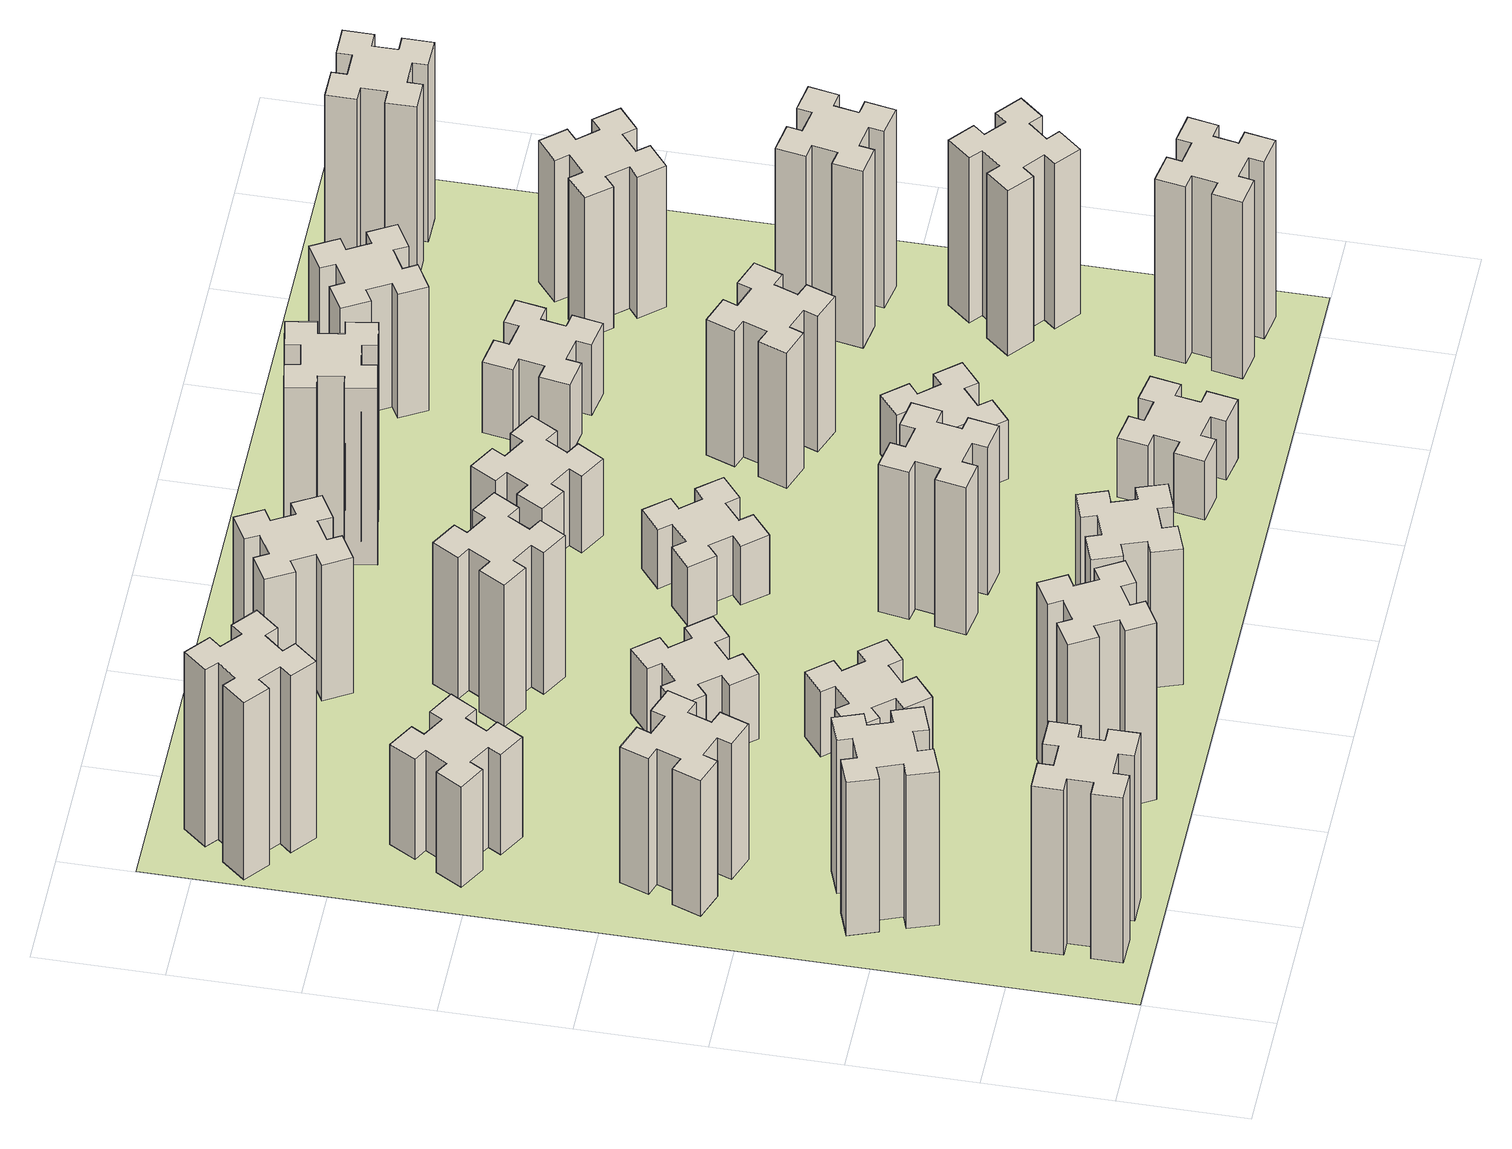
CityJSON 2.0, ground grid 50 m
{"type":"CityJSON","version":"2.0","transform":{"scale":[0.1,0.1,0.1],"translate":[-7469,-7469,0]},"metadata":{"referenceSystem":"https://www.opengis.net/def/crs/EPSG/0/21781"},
"CityObjects":{
"building1":{"type":"Building","attributes":{"class":"1000","function":"1000","usage":"1000","yearOfConstruction":2016,"roofType":"1000","measuredHeight":84,"storeysAboveGround":30,"storeysBelowGround":0},"geometry":[{"type":"Solid","lod":"1","boundaries":[[[[0,1,2,3,4,5,6,7,8,9,10,11,12,13,14,15,16,17,18,19]],[[17,16,20,21]],[[16,15,22,20]],[[15,14,23,22]],[[14,13,24,23]],[[13,12,25,24]],[[12,11,26,25]],[[11,10,27,26]],[[10,9,28,27]],[[9,8,29,28]],[[8,7,30,29]],[[7,6,31,30]],[[6,5,32,31]],[[5,4,33,32]],[[4,3,34,33]],[[3,2,35,34]],[[2,1,36,35]],[[1,0,37,36]],[[0,19,38,37]],[[19,18,39,38]],[[18,17,21,39]],[[24,25,26,27,28,29,30,31,32,33,34,35,36,37,38,39,21,20,22,23]]]]}]},
"building2":{"type":"Building","attributes":{"class":"1000","function":"1000","usage":"1000","yearOfConstruction":2016,"roofType":"1000","measuredHeight":78,"storeysAboveGround":30,"storeysBelowGround":0},"geometry":[{"type":"Solid","lod":"1","boundaries":[[[[40,41,42,43,44,45,46,47,48,49,50,51,52,53,54,55,56,57,58,59]],[[57,56,60,61]],[[56,55,62,60]],[[55,54,63,62]],[[54,53,64,63]],[[53,52,65,64]],[[52,51,66,65]],[[51,50,67,66]],[[50,49,68,67]],[[49,48,69,68]],[[48,47,70,69]],[[47,46,71,70]],[[46,45,72,71]],[[45,44,73,72]],[[44,43,74,73]],[[43,42,75,74]],[[42,41,76,75]],[[41,40,77,76]],[[40,59,78,77]],[[59,58,79,78]],[[58,57,61,79]],[[64,65,66,67,68,69,70,71,72,73,74,75,76,77,78,79,61,60,62,63]]]]}]},
"building3":{"type":"Building","attributes":{"class":"1000","function":"1000","usage":"1000","yearOfConstruction":2016,"roofType":"1000","measuredHeight":69,"storeysAboveGround":30,"storeysBelowGround":0},"geometry":[{"type":"Solid","lod":"1","boundaries":[[[[80,81,82,83,84,85,86,87,88,89,90,91,92,93,94,95,96,97,98,99]],[[97,96,100,101]],[[96,95,102,100]],[[95,94,103,102]],[[94,93,104,103]],[[93,92,105,104]],[[92,91,106,105]],[[91,90,107,106]],[[90,89,108,107]],[[89,88,109,108]],[[88,87,110,109]],[[87,86,111,110]],[[86,85,112,111]],[[85,84,113,112]],[[84,83,114,113]],[[83,82,115,114]],[[82,81,116,115]],[[81,80,117,116]],[[80,99,118,117]],[[99,98,119,118]],[[98,97,101,119]],[[104,105,106,107,108,109,110,111,112,113,114,115,116,117,118,119,101,100,102,103]]]]}]},
"building4":{"type":"Building","attributes":{"class":"1000","function":"1000","usage":"1000","yearOfConstruction":2016,"roofType":"1000","measuredHeight":51,"storeysAboveGround":30,"storeysBelowGround":0},"geometry":[{"type":"Solid","lod":"1","boundaries":[[[[120,121,122,123,124,125,126,127,128,129,130,131,132,133,134,135,136,137,138,139]],[[137,136,140,141]],[[136,135,142,140]],[[135,134,143,142]],[[134,133,144,143]],[[133,132,145,144]],[[132,131,146,145]],[[131,130,147,146]],[[130,129,148,147]],[[129,128,149,148]],[[128,127,150,149]],[[127,126,151,150]],[[126,125,152,151]],[[125,124,153,152]],[[124,123,154,153]],[[123,122,155,154]],[[122,121,156,155]],[[121,120,157,156]],[[120,139,158,157]],[[139,138,159,158]],[[138,137,141,159]],[[144,145,146,147,148,149,150,151,152,153,154,155,156,157,158,159,141,140,142,143]]]]}]},
"building5":{"type":"Building","attributes":{"class":"1000","function":"1000","usage":"1000","yearOfConstruction":2016,"roofType":"1000","measuredHeight":90,"storeysAboveGround":30,"storeysBelowGround":0},"geometry":[{"type":"Solid","lod":"1","boundaries":[[[[160,161,162,163,164,165,166,167,168,169,170,171,172,173,174,175,176,177,178,179]],[[177,176,180,181]],[[176,175,182,180]],[[175,174,183,182]],[[174,173,184,183]],[[173,172,185,184]],[[172,171,186,185]],[[171,170,187,186]],[[170,169,188,187]],[[169,168,189,188]],[[168,167,190,189]],[[167,166,191,190]],[[166,165,192,191]],[[165,164,193,192]],[[164,163,194,193]],[[163,162,195,194]],[[162,161,196,195]],[[161,160,197,196]],[[160,179,198,197]],[[179,178,199,198]],[[178,177,181,199]],[[184,185,186,187,188,189,190,191,192,193,194,195,196,197,198,199,181,180,182,183]]]]}]},
"building6":{"type":"Building","attributes":{"class":"1000","function":"1000","usage":"1000","yearOfConstruction":2016,"roofType":"1000","measuredHeight":90,"storeysAboveGround":30,"storeysBelowGround":0},"geometry":[{"type":"Solid","lod":"1","boundaries":[[[[200,201,202,203,204,205,206,207,208,209,210,211,212,213,214,215,216,217,218,219]],[[217,216,220,221]],[[216,215,222,220]],[[215,214,223,222]],[[214,213,224,223]],[[213,212,225,224]],[[212,211,226,225]],[[211,210,227,226]],[[210,209,228,227]],[[209,208,229,228]],[[208,207,230,229]],[[207,206,231,230]],[[206,205,232,231]],[[205,204,233,232]],[[204,203,234,233]],[[203,202,235,234]],[[202,201,236,235]],[[201,200,237,236]],[[200,219,238,237]],[[219,218,239,238]],[[218,217,221,239]],[[224,225,226,227,228,229,230,231,232,233,234,235,236,237,238,239,221,220,222,223]]]]}]},
"building7":{"type":"Building","attributes":{"class":"1000","function":"1000","usage":"1000","yearOfConstruction":2016,"roofType":"1000","measuredHeight":33,"storeysAboveGround":30,"storeysBelowGround":0},"geometry":[{"type":"Solid","lod":"1","boundaries":[[[[240,241,242,243,244,245,246,247,248,249,250,251,252,253,254,255,256,257,258,259]],[[257,256,260,261]],[[256,255,262,260]],[[255,254,263,262]],[[254,253,264,263]],[[253,252,265,264]],[[252,251,266,265]],[[251,250,267,266]],[[250,249,268,267]],[[249,248,269,268]],[[248,247,270,269]],[[247,246,271,270]],[[246,245,272,271]],[[245,244,273,272]],[[244,243,274,273]],[[243,242,275,274]],[[242,241,276,275]],[[241,240,277,276]],[[240,259,278,277]],[[259,258,279,278]],[[258,257,261,279]],[[264,265,266,267,268,269,270,271,272,273,274,275,276,277,278,279,261,260,262,263]]]]}]},
"building8":{"type":"Building","attributes":{"class":"1000","function":"1000","usage":"1000","yearOfConstruction":2016,"roofType":"1000","measuredHeight":33,"storeysAboveGround":30,"storeysBelowGround":0},"geometry":[{"type":"Solid","lod":"1","boundaries":[[[[280,281,282,283,284,285,286,287,288,289,290,291,292,293,294,295,296,297,298,299]],[[297,296,300,301]],[[296,295,302,300]],[[295,294,303,302]],[[294,293,304,303]],[[293,292,305,304]],[[292,291,306,305]],[[291,290,307,306]],[[290,289,308,307]],[[289,288,309,308]],[[288,287,310,309]],[[287,286,311,310]],[[286,285,312,311]],[[285,284,313,312]],[[284,283,314,313]],[[283,282,315,314]],[[282,281,316,315]],[[281,280,317,316]],[[280,299,318,317]],[[299,298,319,318]],[[298,297,301,319]],[[304,305,306,307,308,309,310,311,312,313,314,315,316,317,318,319,301,300,302,303]]]]}]},
"building9":{"type":"Building","attributes":{"class":"1000","function":"1000","usage":"1000","yearOfConstruction":2016,"roofType":"1000","measuredHeight":69,"storeysAboveGround":30,"storeysBelowGround":0},"geometry":[{"type":"Solid","lod":"1","boundaries":[[[[320,321,322,323,324,325,326,327,328,329,330,331,332,333,334,335,336,337,338,339]],[[337,336,340,341]],[[336,335,342,340]],[[335,334,343,342]],[[334,333,344,343]],[[333,332,345,344]],[[332,331,346,345]],[[331,330,347,346]],[[330,329,348,347]],[[329,328,349,348]],[[328,327,350,349]],[[327,326,351,350]],[[326,325,352,351]],[[325,324,353,352]],[[324,323,354,353]],[[323,322,355,354]],[[322,321,356,355]],[[321,320,357,356]],[[320,339,358,357]],[[339,338,359,358]],[[338,337,341,359]],[[344,345,346,347,348,349,350,351,352,353,354,355,356,357,358,359,341,340,342,343]]]]}]},
"building10":{"type":"Building","attributes":{"class":"1000","function":"1000","usage":"1000","yearOfConstruction":2016,"roofType":"1000","measuredHeight":72,"storeysAboveGround":30,"storeysBelowGround":0},"geometry":[{"type":"Solid","lod":"1","boundaries":[[[[360,361,362,363,364,365,366,367,368,369,370,371,372,373,374,375,376,377,378,379]],[[377,376,380,381]],[[376,375,382,380]],[[375,374,383,382]],[[374,373,384,383]],[[373,372,385,384]],[[372,371,386,385]],[[371,370,387,386]],[[370,369,388,387]],[[369,368,389,388]],[[368,367,390,389]],[[367,366,391,390]],[[366,365,392,391]],[[365,364,393,392]],[[364,363,394,393]],[[363,362,395,394]],[[362,361,396,395]],[[361,360,397,396]],[[360,379,398,397]],[[379,378,399,398]],[[378,377,381,399]],[[384,385,386,387,388,389,390,391,392,393,394,395,396,397,398,399,381,380,382,383]]]]}]},
"building11":{"type":"Building","attributes":{"class":"1000","function":"1000","usage":"1000","yearOfConstruction":2016,"roofType":"1000","measuredHeight":69,"storeysAboveGround":30,"storeysBelowGround":0},"geometry":[{"type":"Solid","lod":"1","boundaries":[[[[400,401,402,403,404,405,406,407,408,409,410,411,412,413,414,415,416,417,418,419]],[[417,416,420,421]],[[416,415,422,420]],[[415,414,423,422]],[[414,413,424,423]],[[413,412,425,424]],[[412,411,426,425]],[[411,410,427,426]],[[410,409,428,427]],[[409,408,429,428]],[[408,407,430,429]],[[407,406,431,430]],[[406,405,432,431]],[[405,404,433,432]],[[404,403,434,433]],[[403,402,435,434]],[[402,401,436,435]],[[401,400,437,436]],[[400,419,438,437]],[[419,418,439,438]],[[418,417,421,439]],[[424,425,426,427,428,429,430,431,432,433,434,435,436,437,438,439,421,420,422,423]]]]}]},
"building12":{"type":"Building","attributes":{"class":"1000","function":"1000","usage":"1000","yearOfConstruction":2016,"roofType":"1000","measuredHeight":75,"storeysAboveGround":30,"storeysBelowGround":0},"geometry":[{"type":"Solid","lod":"1","boundaries":[[[[440,441,442,443,444,445,446,447,448,449,450,451,452,453,454,455,456,457,458,459]],[[457,456,460,461]],[[456,455,462,460]],[[455,454,463,462]],[[454,453,464,463]],[[453,452,465,464]],[[452,451,466,465]],[[451,450,467,466]],[[450,449,468,467]],[[449,448,469,468]],[[448,447,470,469]],[[447,446,471,470]],[[446,445,472,471]],[[445,444,473,472]],[[444,443,474,473]],[[443,442,475,474]],[[442,441,476,475]],[[441,440,477,476]],[[440,459,478,477]],[[459,458,479,478]],[[458,457,461,479]],[[464,465,466,467,468,469,470,471,472,473,474,475,476,477,478,479,461,460,462,463]]]]}]},
"building13":{"type":"Building","attributes":{"class":"1000","function":"1000","usage":"1000","yearOfConstruction":2016,"roofType":"1000","measuredHeight":30,"storeysAboveGround":30,"storeysBelowGround":0},"geometry":[{"type":"Solid","lod":"1","boundaries":[[[[480,481,482,483,484,485,486,487,488,489,490,491,492,493,494,495,496,497,498,499]],[[497,496,500,501]],[[496,495,502,500]],[[495,494,503,502]],[[494,493,504,503]],[[493,492,505,504]],[[492,491,506,505]],[[491,490,507,506]],[[490,489,508,507]],[[489,488,509,508]],[[488,487,510,509]],[[487,486,511,510]],[[486,485,512,511]],[[485,484,513,512]],[[484,483,514,513]],[[483,482,515,514]],[[482,481,516,515]],[[481,480,517,516]],[[480,499,518,517]],[[499,498,519,518]],[[498,497,501,519]],[[504,505,506,507,508,509,510,511,512,513,514,515,516,517,518,519,501,500,502,503]]]]}]},
"building14":{"type":"Building","attributes":{"class":"1000","function":"1000","usage":"1000","yearOfConstruction":2016,"roofType":"1000","measuredHeight":39,"storeysAboveGround":30,"storeysBelowGround":0},"geometry":[{"type":"Solid","lod":"1","boundaries":[[[[520,521,522,523,524,525,526,527,528,529,530,531,532,533,534,535,536,537,538,539]],[[537,536,540,541]],[[536,535,542,540]],[[535,534,543,542]],[[534,533,544,543]],[[533,532,545,544]],[[532,531,546,545]],[[531,530,547,546]],[[530,529,548,547]],[[529,528,549,548]],[[528,527,550,549]],[[527,526,551,550]],[[526,525,552,551]],[[525,524,553,552]],[[524,523,554,553]],[[523,522,555,554]],[[522,521,556,555]],[[521,520,557,556]],[[520,539,558,557]],[[539,538,559,558]],[[538,537,541,559]],[[544,545,546,547,548,549,550,551,552,553,554,555,556,557,558,559,541,540,542,543]]]]}]},
"building15":{"type":"Building","attributes":{"class":"1000","function":"1000","usage":"1000","yearOfConstruction":2016,"roofType":"1000","measuredHeight":30,"storeysAboveGround":30,"storeysBelowGround":0},"geometry":[{"type":"Solid","lod":"1","boundaries":[[[[560,561,562,563,564,565,566,567,568,569,570,571,572,573,574,575,576,577,578,579]],[[577,576,580,581]],[[576,575,582,580]],[[575,574,583,582]],[[574,573,584,583]],[[573,572,585,584]],[[572,571,586,585]],[[571,570,587,586]],[[570,569,588,587]],[[569,568,589,588]],[[568,567,590,589]],[[567,566,591,590]],[[566,565,592,591]],[[565,564,593,592]],[[564,563,594,593]],[[563,562,595,594]],[[562,561,596,595]],[[561,560,597,596]],[[560,579,598,597]],[[579,578,599,598]],[[578,577,581,599]],[[584,585,586,587,588,589,590,591,592,593,594,595,596,597,598,599,581,580,582,583]]]]}]},
"building16":{"type":"Building","attributes":{"class":"1000","function":"1000","usage":"1000","yearOfConstruction":2016,"roofType":"1000","measuredHeight":90,"storeysAboveGround":30,"storeysBelowGround":0},"geometry":[{"type":"Solid","lod":"1","boundaries":[[[[600,601,602,603,604,605,606,607,608,609,610,611,612,613,614,615,616,617,618,619]],[[617,616,620,621]],[[616,615,622,620]],[[615,614,623,622]],[[614,613,624,623]],[[613,612,625,624]],[[612,611,626,625]],[[611,610,627,626]],[[610,609,628,627]],[[609,608,629,628]],[[608,607,630,629]],[[607,606,631,630]],[[606,605,632,631]],[[605,604,633,632]],[[604,603,634,633]],[[603,602,635,634]],[[602,601,636,635]],[[601,600,637,636]],[[600,619,638,637]],[[619,618,639,638]],[[618,617,621,639]],[[624,625,626,627,628,629,630,631,632,633,634,635,636,637,638,639,621,620,622,623]]]]}]},
"building17":{"type":"Building","attributes":{"class":"1000","function":"1000","usage":"1000","yearOfConstruction":2016,"roofType":"1000","measuredHeight":30,"storeysAboveGround":30,"storeysBelowGround":0},"geometry":[{"type":"Solid","lod":"1","boundaries":[[[[640,641,642,643,644,645,646,647,648,649,650,651,652,653,654,655,656,657,658,659]],[[657,656,660,661]],[[656,655,662,660]],[[655,654,663,662]],[[654,653,664,663]],[[653,652,665,664]],[[652,651,666,665]],[[651,650,667,666]],[[650,649,668,667]],[[649,648,669,668]],[[648,647,670,669]],[[647,646,671,670]],[[646,645,672,671]],[[645,644,673,672]],[[644,643,674,673]],[[643,642,675,674]],[[642,641,676,675]],[[641,640,677,676]],[[640,659,678,677]],[[659,658,679,678]],[[658,657,661,679]],[[664,665,666,667,668,669,670,671,672,673,674,675,676,677,678,679,661,660,662,663]]]]}]},
"building18":{"type":"Building","attributes":{"class":"1000","function":"1000","usage":"1000","yearOfConstruction":2016,"roofType":"1000","measuredHeight":69,"storeysAboveGround":30,"storeysBelowGround":0},"geometry":[{"type":"Solid","lod":"1","boundaries":[[[[680,681,682,683,684,685,686,687,688,689,690,691,692,693,694,695,696,697,698,699]],[[697,696,700,701]],[[696,695,702,700]],[[695,694,703,702]],[[694,693,704,703]],[[693,692,705,704]],[[692,691,706,705]],[[691,690,707,706]],[[690,689,708,707]],[[689,688,709,708]],[[688,687,710,709]],[[687,686,711,710]],[[686,685,712,711]],[[685,684,713,712]],[[684,683,714,713]],[[683,682,715,714]],[[682,681,716,715]],[[681,680,717,716]],[[680,699,718,717]],[[699,698,719,718]],[[698,697,701,719]],[[704,705,706,707,708,709,710,711,712,713,714,715,716,717,718,719,701,700,702,703]]]]}]},
"building19":{"type":"Building","attributes":{"class":"1000","function":"1000","usage":"1000","yearOfConstruction":2016,"roofType":"1000","measuredHeight":36,"storeysAboveGround":30,"storeysBelowGround":0},"geometry":[{"type":"Solid","lod":"1","boundaries":[[[[720,721,722,723,724,725,726,727,728,729,730,731,732,733,734,735,736,737,738,739]],[[737,736,740,741]],[[736,735,742,740]],[[735,734,743,742]],[[734,733,744,743]],[[733,732,745,744]],[[732,731,746,745]],[[731,730,747,746]],[[730,729,748,747]],[[729,728,749,748]],[[728,727,750,749]],[[727,726,751,750]],[[726,725,752,751]],[[725,724,753,752]],[[724,723,754,753]],[[723,722,755,754]],[[722,721,756,755]],[[721,720,757,756]],[[720,739,758,757]],[[739,738,759,758]],[[738,737,741,759]],[[744,745,746,747,748,749,750,751,752,753,754,755,756,757,758,759,741,740,742,743]]]]}]},
"building20":{"type":"Building","attributes":{"class":"1000","function":"1000","usage":"1000","yearOfConstruction":2016,"roofType":"1000","measuredHeight":90,"storeysAboveGround":30,"storeysBelowGround":0},"geometry":[{"type":"Solid","lod":"1","boundaries":[[[[760,761,762,763,764,765,766,767,768,769,770,771,772,773,774,775,776,777,778,779]],[[777,776,780,781]],[[776,775,782,780]],[[775,774,783,782]],[[774,773,784,783]],[[773,772,785,784]],[[772,771,786,785]],[[771,770,787,786]],[[770,769,788,787]],[[769,768,789,788]],[[768,767,790,789]],[[767,766,791,790]],[[766,765,792,791]],[[765,764,793,792]],[[764,763,794,793]],[[763,762,795,794]],[[762,761,796,795]],[[761,760,797,796]],[[760,779,798,797]],[[779,778,799,798]],[[778,777,781,799]],[[784,785,786,787,788,789,790,791,792,793,794,795,796,797,798,799,781,780,782,783]]]]}]},
"building21":{"type":"Building","attributes":{"class":"1000","function":"1000","usage":"1000","yearOfConstruction":2016,"roofType":"1000","measuredHeight":63,"storeysAboveGround":30,"storeysBelowGround":0},"geometry":[{"type":"Solid","lod":"1","boundaries":[[[[800,801,802,803,804,805,806,807,808,809,810,811,812,813,814,815,816,817,818,819]],[[817,816,820,821]],[[816,815,822,820]],[[815,814,823,822]],[[814,813,824,823]],[[813,812,825,824]],[[812,811,826,825]],[[811,810,827,826]],[[810,809,828,827]],[[809,808,829,828]],[[808,807,830,829]],[[807,806,831,830]],[[806,805,832,831]],[[805,804,833,832]],[[804,803,834,833]],[[803,802,835,834]],[[802,801,836,835]],[[801,800,837,836]],[[800,819,838,837]],[[819,818,839,838]],[[818,817,821,839]],[[824,825,826,827,828,829,830,831,832,833,834,835,836,837,838,839,821,820,822,823]]]]}]},
"building22":{"type":"Building","attributes":{"class":"1000","function":"1000","usage":"1000","yearOfConstruction":2016,"roofType":"1000","measuredHeight":84,"storeysAboveGround":30,"storeysBelowGround":0},"geometry":[{"type":"Solid","lod":"1","boundaries":[[[[840,841,842,843,844,845,846,847,848,849,850,851,852,853,854,855,856,857,858,859]],[[857,856,860,861]],[[856,855,862,860]],[[855,854,863,862]],[[854,853,864,863]],[[853,852,865,864]],[[852,851,866,865]],[[851,850,867,866]],[[850,849,868,867]],[[849,848,869,868]],[[848,847,870,869]],[[847,846,871,870]],[[846,845,872,871]],[[845,844,873,872]],[[844,843,874,873]],[[843,842,875,874]],[[842,841,876,875]],[[841,840,877,876]],[[840,859,878,877]],[[859,858,879,878]],[[858,857,861,879]],[[864,865,866,867,868,869,870,871,872,873,874,875,876,877,878,879,861,860,862,863]]]]}]},
"building23":{"type":"Building","attributes":{"class":"1000","function":"1000","usage":"1000","yearOfConstruction":2016,"roofType":"1000","measuredHeight":90,"storeysAboveGround":30,"storeysBelowGround":0},"geometry":[{"type":"Solid","lod":"1","boundaries":[[[[880,881,882,883,884,885,886,887,888,889,890,891,892,893,894,895,896,897,898,899]],[[897,896,900,901]],[[896,895,902,900]],[[895,894,903,902]],[[894,893,904,903]],[[893,892,905,904]],[[892,891,906,905]],[[891,890,907,906]],[[890,889,908,907]],[[889,888,909,908]],[[888,887,910,909]],[[887,886,911,910]],[[886,885,912,911]],[[885,884,913,912]],[[884,883,914,913]],[[883,882,915,914]],[[882,881,916,915]],[[881,880,917,916]],[[880,899,918,917]],[[899,898,919,918]],[[898,897,901,919]],[[904,905,906,907,908,909,910,911,912,913,914,915,916,917,918,919,901,900,902,903]]]]}]},
"building24":{"type":"Building","attributes":{"class":"1000","function":"1000","usage":"1000","yearOfConstruction":2016,"roofType":"1000","measuredHeight":72,"storeysAboveGround":30,"storeysBelowGround":0},"geometry":[{"type":"Solid","lod":"1","boundaries":[[[[920,921,922,923,924,925,926,927,928,929,930,931,932,933,934,935,936,937,938,939]],[[937,936,940,941]],[[936,935,942,940]],[[935,934,943,942]],[[934,933,944,943]],[[933,932,945,944]],[[932,931,946,945]],[[931,930,947,946]],[[930,929,948,947]],[[929,928,949,948]],[[928,927,950,949]],[[927,926,951,950]],[[926,925,952,951]],[[925,924,953,952]],[[924,923,954,953]],[[923,922,955,954]],[[922,921,956,955]],[[921,920,957,956]],[[920,939,958,957]],[[939,938,959,958]],[[938,937,941,959]],[[944,945,946,947,948,949,950,951,952,953,954,955,956,957,958,959,941,940,942,943]]]]}]},
"building25":{"type":"Building","attributes":{"class":"1000","function":"1000","usage":"1000","yearOfConstruction":2016,"roofType":"1000","measuredHeight":90,"storeysAboveGround":30,"storeysBelowGround":0},"geometry":[{"type":"Solid","lod":"1","boundaries":[[[[960,961,962,963,964,965,966,967,968,969,970,971,972,973,974,975,976,977,978,979]],[[977,976,980,981]],[[976,975,982,980]],[[975,974,983,982]],[[974,973,984,983]],[[973,972,985,984]],[[972,971,986,985]],[[971,970,987,986]],[[970,969,988,987]],[[969,968,989,988]],[[968,967,990,989]],[[967,966,991,990]],[[966,965,992,991]],[[965,964,993,992]],[[964,963,994,993]],[[963,962,995,994]],[[962,961,996,995]],[[961,960,997,996]],[[960,979,998,997]],[[979,978,999,998]],[[978,977,981,999]],[[984,985,986,987,988,989,990,991,992,993,994,995,996,997,998,999,981,980,982,983]]]]}]},
"landuse1":{"type":"LandUse","attributes":{"name":"plot1","function":"1010"},"geometry":[{"type":"MultiSurface","lod":"1","boundaries":[[[1000,1001,1002,1003]]]}]}
},
"vertices":[
[265,325,0],[265,225,0],[205,225,0],[205,105,0],[325,105,0],[325,165,0],[425,165,0],[425,105,0],[545,105,0],[545,225,0],[485,225,0],[485,325,0],[545,325,0],[545,445,0],[425,445,0],[425,385,0],[325,385,0],[325,445,0],[205,445,0],[205,325,0],[325,385,840],[325,445,840],[425,385,840],[425,445,840],[545,445,840],[545,325,840],[485,325,840],[485,225,840],[545,225,840],[545,105,840],[425,105,840],[425,165,840],[325,165,840],[325,105,840],[205,105,840],[205,225,840],[265,225,840],[265,325,840],[205,325,840],[205,445,840],
[255,1025,0],[289,931,0],[233,910,0],[274,797,0],[387,839,0],[366,895,0],[460,929,0],[480,873,0],[593,914,0],[552,1027,0],[496,1006,0],[462,1100,0],[518,1120,0],[477,1233,0],[364,1192,0],[385,1136,0],[291,1102,0],[270,1158,0],[157,1117,0],[199,1004,0],[291,1102,780],[270,1158,780],[385,1136,780],[364,1192,780],[477,1233,780],[518,1120,780],[462,1100,780],[496,1006,780],[552,1027,780],[593,914,780],[480,873,780],[460,929,780],[366,895,780],[387,839,780],[274,797,780],[233,910,780],[289,931,780],[255,1025,780],[199,1004,780],[157,1117,780],
[291,1669,0],[385,1635,0],[364,1579,0],[477,1537,0],[518,1650,0],[462,1671,0],[496,1765,0],[552,1744,0],[593,1857,0],[480,1898,0],[460,1842,0],[366,1876,0],[387,1932,0],[274,1973,0],[233,1860,0],[289,1840,0],[255,1746,0],[199,1767,0],[157,1654,0],[270,1613,0],[255,1746,690],[199,1767,690],[289,1840,690],[233,1860,690],[274,1973,690],[387,1932,690],[366,1876,690],[460,1842,690],[480,1898,690],[593,1857,690],[552,1744,690],[496,1765,690],[462,1671,690],[518,1650,690],[477,1537,690],[364,1579,690],[385,1635,690],[291,1669,690],[270,1613,690],[157,1654,690],
[446,2497,0],[496,2584,0],[548,2554,0],[608,2658,0],[504,2718,0],[474,2666,0],[387,2716,0],[417,2768,0],[313,2828,0],[253,2724,0],[305,2694,0],[255,2607,0],[203,2637,0],[143,2533,0],[247,2473,0],[277,2525,0],[364,2475,0],[334,2423,0],[438,2363,0],[498,2467,0],[364,2475,510],[334,2423,510],[277,2525,510],[247,2473,510],[143,2533,510],[203,2637,510],[255,2607,510],[305,2694,510],[253,2724,510],[313,2828,510],[417,2768,510],[387,2716,510],[474,2666,510],[504,2718,510],[608,2658,510],[548,2554,510],[496,2584,510],[446,2497,510],[498,2467,510],[438,2363,510],
[1127,255,0],[1214,305,0],[1244,253,0],[1348,313,0],[1288,417,0],[1236,387,0],[1186,474,0],[1238,504,0],[1178,608,0],[1074,548,0],[1104,496,0],[1017,446,0],[987,498,0],[883,438,0],[943,334,0],[995,364,0],[1045,277,0],[993,247,0],[1053,143,0],[1157,203,0],[1045,277,900],[993,247,900],[995,364,900],[943,334,900],[883,438,900],[987,498,900],[1017,446,900],[1104,496,900],[1074,548,900],[1178,608,900],[1238,504,900],[1186,474,900],[1236,387,900],[1288,417,900],[1348,313,900],[1244,253,900],[1214,305,900],[1127,255,900],[1157,203,900],[1053,143,900],
[384,3387,0],[308,3452,0],[346,3498,0],[254,3575,0],[177,3483,0],[223,3444,0],[159,3368,0],[113,3406,0],[36,3314,0],[128,3237,0],[166,3283,0],[243,3219,0],[204,3173,0],[296,3096,0],[373,3188,0],[327,3226,0],[392,3303,0],[438,3264,0],[515,3356,0],[423,3433,0],[392,3303,900],[438,3264,900],[327,3226,900],[373,3188,900],[296,3096,900],[204,3173,900],[243,3219,900],[166,3283,900],[128,3237,900],[36,3314,900],[113,3406,900],[159,3368,900],[223,3444,900],[177,3483,900],[254,3575,900],[346,3498,900],[308,3452,900],[384,3387,900],[423,3433,900],[515,3356,900],
[1083,1332,0],[1006,1267,0],[968,1313,0],[876,1236,0],[953,1144,0],[999,1183,0],[1063,1106,0],[1017,1068,0],[1094,976,0],[1186,1053,0],[1148,1099,0],[1224,1163,0],[1263,1117,0],[1355,1194,0],[1278,1286,0],[1232,1248,0],[1167,1324,0],[1213,1363,0],[1136,1455,0],[1044,1378,0],[1167,1324,330],[1213,1363,330],[1232,1248,330],[1278,1286,330],[1355,1194,330],[1263,1117,330],[1224,1163,330],[1148,1099,330],[1186,1053,330],[1094,976,330],[1017,1068,330],[1063,1106,330],[999,1183,330],[953,1144,330],[876,1236,330],[968,1313,330],[1006,1267,330],[1083,1332,330],[1044,1378,330],[1136,1455,330],
[1083,1972,0],[1006,1907,0],[968,1953,0],[876,1876,0],[953,1784,0],[999,1823,0],[1063,1746,0],[1017,1708,0],[1094,1616,0],[1186,1693,0],[1148,1739,0],[1224,1803,0],[1263,1757,0],[1355,1834,0],[1278,1926,0],[1232,1888,0],[1167,1964,0],[1213,2003,0],[1136,2095,0],[1044,2018,0],[1167,1964,330],[1213,2003,330],[1232,1888,330],[1278,1926,330],[1355,1834,330],[1263,1757,330],[1224,1803,330],[1148,1739,330],[1186,1693,330],[1094,1616,330],[1017,1708,330],[1063,1746,330],[999,1823,330],[953,1784,330],[876,1876,330],[968,1953,330],[1006,1907,330],[1083,1972,330],[1044,2018,330],[1136,2095,330],
[1765,496,0],[1671,462,0],[1650,518,0],[1537,477,0],[1579,364,0],[1635,385,0],[1669,291,0],[1613,270,0],[1654,157,0],[1767,199,0],[1746,255,0],[1840,289,0],[1860,233,0],[1973,274,0],[1932,387,0],[1876,366,0],[1842,460,0],[1898,480,0],[1857,593,0],[1744,552,0],[1842,460,690],[1898,480,690],[1876,366,690],[1932,387,690],[1973,274,690],[1860,233,690],[1840,289,690],[1746,255,690],[1767,199,690],[1654,157,690],[1613,270,690],[1669,291,690],[1635,385,690],[1579,364,690],[1537,477,690],[1650,518,690],[1671,462,690],[1765,496,690],[1744,552,690],[1857,593,690],
[1314,2666,0],[1227,2716,0],[1257,2768,0],[1153,2828,0],[1093,2724,0],[1145,2694,0],[1095,2607,0],[1043,2637,0],[983,2533,0],[1087,2473,0],[1117,2525,0],[1204,2475,0],[1174,2423,0],[1278,2363,0],[1338,2467,0],[1286,2497,0],[1336,2584,0],[1388,2554,0],[1448,2658,0],[1344,2718,0],[1336,2584,720],[1388,2554,720],[1286,2497,720],[1338,2467,720],[1278,2363,720],[1174,2423,720],[1204,2475,720],[1117,2525,720],[1087,2473,720],[983,2533,720],[1043,2637,720],[1095,2607,720],[1145,2694,720],[1093,2724,720],[1153,2828,720],[1257,2768,720],[1227,2716,720],[1314,2666,720],[1344,2718,720],[1448,2658,720],
[995,3324,0],[1045,3237,0],[993,3207,0],[1053,3103,0],[1157,3163,0],[1127,3215,0],[1214,3265,0],[1244,3213,0],[1348,3273,0],[1288,3377,0],[1236,3347,0],[1186,3434,0],[1238,3464,0],[1178,3568,0],[1074,3508,0],[1104,3456,0],[1017,3406,0],[987,3458,0],[883,3398,0],[943,3294,0],[1017,3406,690],[987,3458,690],[1104,3456,690],[1074,3508,690],[1178,3568,690],[1238,3464,690],[1186,3434,690],[1236,3347,690],[1288,3377,690],[1348,3273,690],[1244,3213,690],[1214,3265,690],[1127,3215,690],[1157,3163,690],[1053,3103,690],[993,3207,690],[1045,3237,690],[995,3324,690],[943,3294,690],[883,3398,690],
[2055,1047,0],[2072,1145,0],[2131,1135,0],[2152,1253,0],[2034,1274,0],[2024,1215,0],[1925,1232,0],[1936,1291,0],[1817,1312,0],[1797,1194,0],[1856,1184,0],[1838,1085,0],[1779,1096,0],[1758,977,0],[1877,957,0],[1887,1016,0],[1985,998,0],[1975,939,0],[2093,918,0],[2114,1037,0],[1985,998,750],[1975,939,750],[1887,1016,750],[1877,957,750],[1758,977,750],[1779,1096,750],[1838,1085,750],[1856,1184,750],[1797,1194,750],[1817,1312,750],[1936,1291,750],[1925,1232,750],[2024,1215,750],[2034,1274,750],[2152,1253,750],[2131,1135,750],[2072,1145,750],[2055,1047,750],[2114,1037,750],[2093,918,750],
[1972,1988,0],[1907,2064,0],[1953,2103,0],[1876,2195,0],[1784,2118,0],[1823,2072,0],[1746,2007,0],[1708,2053,0],[1616,1976,0],[1693,1884,0],[1739,1923,0],[1803,1846,0],[1757,1808,0],[1834,1716,0],[1926,1793,0],[1888,1839,0],[1964,1903,0],[2003,1857,0],[2095,1934,0],[2018,2026,0],[1964,1903,300],[2003,1857,300],[1888,1839,300],[1926,1793,300],[1834,1716,300],[1757,1808,300],[1803,1846,300],[1739,1923,300],[1693,1884,300],[1616,1976,300],[1708,2053,300],[1746,2007,300],[1823,2072,300],[1784,2118,300],[1876,2195,300],[1953,2103,300],[1907,2064,300],[1972,1988,300],[2018,2026,300],[2095,1934,300],
[2026,2497,0],[2076,2584,0],[2128,2554,0],[2188,2658,0],[2084,2718,0],[2054,2666,0],[1967,2716,0],[1997,2768,0],[1893,2828,0],[1833,2724,0],[1885,2694,0],[1835,2607,0],[1783,2637,0],[1723,2533,0],[1827,2473,0],[1857,2525,0],[1944,2475,0],[1914,2423,0],[2018,2363,0],[2078,2467,0],[1944,2475,390],[1914,2423,390],[1857,2525,390],[1827,2473,390],[1723,2533,390],[1783,2637,390],[1835,2607,390],[1885,2694,390],[1833,2724,390],[1893,2828,390],[1997,2768,390],[1967,2716,390],[2054,2666,390],[2084,2718,390],[2188,2658,390],[2128,2554,390],[2076,2584,390],[2026,2497,390],[2078,2467,390],[2018,2363,390],
[2596,444,0],[2578,345,0],[2519,356,0],[2498,237,0],[2617,217,0],[2627,276,0],[2725,258,0],[2715,199,0],[2833,178,0],[2854,297,0],[2795,307,0],[2812,405,0],[2871,395,0],[2892,513,0],[2774,534,0],[2764,475,0],[2665,492,0],[2676,551,0],[2557,572,0],[2537,454,0],[2665,492,300],[2676,551,300],[2764,475,300],[2774,534,300],[2892,513,300],[2871,395,300],[2812,405,300],[2795,307,300],[2854,297,300],[2833,178,300],[2715,199,300],[2725,258,300],[2627,276,300],[2617,217,300],[2498,237,300],[2519,356,300],[2578,345,300],[2596,444,300],[2537,454,300],[2557,572,300],
[1738,3365,0],[1756,3267,0],[1697,3257,0],[1717,3138,0],[1836,3159,0],[1825,3218,0],[1924,3236,0],[1934,3177,0],[2052,3197,0],[2031,3316,0],[1972,3305,0],[1955,3404,0],[2014,3414,0],[1993,3532,0],[1875,3511,0],[1885,3452,0],[1787,3435,0],[1777,3494,0],[1658,3473,0],[1679,3355,0],[1787,3435,900],[1777,3494,900],[1885,3452,900],[1875,3511,900],[1993,3532,900],[2014,3414,900],[1955,3404,900],[1972,3305,900],[2031,3316,900],[2052,3197,900],[1934,3177,900],[1924,3236,900],[1825,3218,900],[1836,3159,900],[1717,3138,900],[1697,3257,900],[1756,3267,900],[1738,3365,900],[1679,3355,900],[1658,3473,900],
[2628,1099,0],[2704,1163,0],[2743,1117,0],[2835,1194,0],[2758,1286,0],[2712,1248,0],[2647,1324,0],[2693,1363,0],[2616,1455,0],[2524,1378,0],[2563,1332,0],[2486,1267,0],[2448,1313,0],[2356,1236,0],[2433,1144,0],[2479,1183,0],[2543,1106,0],[2497,1068,0],[2574,976,0],[2666,1053,0],[2543,1106,300],[2497,1068,300],[2479,1183,300],[2433,1144,300],[2356,1236,300],[2448,1313,300],[2486,1267,300],[2563,1332,300],[2524,1378,300],[2616,1455,300],[2693,1363,300],[2647,1324,300],[2712,1248,300],[2758,1286,300],[2835,1194,300],[2743,1117,300],[2704,1163,300],[2628,1099,300],[2666,1053,300],[2574,976,300],
[2682,1771,0],[2716,1865,0],[2772,1844,0],[2813,1957,0],[2700,1998,0],[2680,1942,0],[2586,1976,0],[2607,2032,0],[2494,2073,0],[2453,1960,0],[2509,1940,0],[2475,1846,0],[2419,1867,0],[2377,1754,0],[2490,1713,0],[2511,1769,0],[2605,1735,0],[2584,1679,0],[2697,1637,0],[2738,1750,0],[2605,1735,690],[2584,1679,690],[2511,1769,690],[2490,1713,690],[2377,1754,690],[2419,1867,690],[2475,1846,690],[2509,1940,690],[2453,1960,690],[2494,2073,690],[2607,2032,690],[2586,1976,690],[2680,1942,690],[2700,1998,690],[2813,1957,690],[2772,1844,690],[2716,1865,690],[2682,1771,690],[2738,1750,690],[2697,1637,690],
[2664,2795,0],[2565,2812,0],[2576,2871,0],[2457,2892,0],[2437,2774,0],[2496,2764,0],[2478,2665,0],[2419,2676,0],[2398,2557,0],[2517,2537,0],[2527,2596,0],[2625,2578,0],[2615,2519,0],[2733,2498,0],[2754,2617,0],[2695,2627,0],[2712,2725,0],[2771,2715,0],[2792,2833,0],[2674,2854,0],[2712,2725,360],[2771,2715,360],[2695,2627,360],[2754,2617,360],[2733,2498,360],[2615,2519,360],[2625,2578,360],[2527,2596,360],[2517,2537,360],[2398,2557,360],[2419,2676,360],[2478,2665,360],[2496,2764,360],[2437,2774,360],[2457,2892,360],[2576,2871,360],[2565,2812,360],[2664,2795,360],[2674,2854,360],[2792,2833,360],
[3504,475,0],[3405,492,0],[3416,551,0],[3297,572,0],[3277,454,0],[3336,444,0],[3318,345,0],[3259,356,0],[3238,237,0],[3357,217,0],[3367,276,0],[3465,258,0],[3455,199,0],[3573,178,0],[3594,297,0],[3535,307,0],[3552,405,0],[3611,395,0],[3632,513,0],[3514,534,0],[3552,405,900],[3611,395,900],[3535,307,900],[3594,297,900],[3573,178,900],[3455,199,900],[3465,258,900],[3367,276,900],[3357,217,900],[3238,237,900],[3259,356,900],[3318,345,900],[3336,444,900],[3277,454,900],[3297,572,900],[3416,551,900],[3405,492,900],[3504,475,900],[3514,534,900],[3632,513,900],
[2716,3347,0],[2666,3434,0],[2718,3464,0],[2658,3568,0],[2554,3508,0],[2584,3456,0],[2497,3406,0],[2467,3458,0],[2363,3398,0],[2423,3294,0],[2475,3324,0],[2525,3237,0],[2473,3207,0],[2533,3103,0],[2637,3163,0],[2607,3215,0],[2694,3265,0],[2724,3213,0],[2828,3273,0],[2768,3377,0],[2694,3265,630],[2724,3213,630],[2607,3215,630],[2637,3163,630],[2533,3103,630],[2473,3207,630],[2525,3237,630],[2475,3324,630],[2423,3294,630],[2363,3398,630],[2467,3458,630],[2497,3406,630],[2584,3456,630],[2554,3508,630],[2658,3568,630],[2718,3464,630],[2666,3434,630],[2716,3347,630],[2768,3377,630],[2828,3273,630],
[3487,1006,0],[3552,1083,0],[3598,1044,0],[3675,1136,0],[3583,1213,0],[3544,1167,0],[3468,1232,0],[3506,1278,0],[3414,1355,0],[3337,1263,0],[3383,1224,0],[3319,1148,0],[3273,1186,0],[3196,1094,0],[3288,1017,0],[3326,1063,0],[3403,999,0],[3364,953,0],[3456,876,0],[3533,968,0],[3403,999,840],[3364,953,840],[3326,1063,840],[3288,1017,840],[3196,1094,840],[3273,1186,840],[3319,1148,840],[3383,1224,840],[3337,1263,840],[3414,1355,840],[3506,1278,840],[3468,1232,840],[3544,1167,840],[3583,1213,840],[3675,1136,840],[3598,1044,840],[3552,1083,840],[3487,1006,840],[3533,968,840],[3456,876,840],
[3267,1656,0],[3365,1638,0],[3355,1579,0],[3473,1558,0],[3494,1677,0],[3435,1687,0],[3452,1785,0],[3511,1775,0],[3532,1893,0],[3414,1914,0],[3404,1855,0],[3305,1872,0],[3316,1931,0],[3197,1952,0],[3177,1834,0],[3236,1824,0],[3218,1725,0],[3159,1736,0],[3138,1617,0],[3257,1597,0],[3218,1725,900],[3159,1736,900],[3236,1824,900],[3177,1834,900],[3197,1952,900],[3316,1931,900],[3305,1872,900],[3404,1855,900],[3414,1914,900],[3532,1893,900],[3511,1775,900],[3452,1785,900],[3435,1687,900],[3494,1677,900],[3473,1558,900],[3355,1579,900],[3365,1638,900],[3267,1656,900],[3257,1597,900],[3138,1617,900],
[3119,2563,0],[3183,2486,0],[3137,2448,0],[3214,2356,0],[3306,2433,0],[3268,2479,0],[3344,2543,0],[3383,2497,0],[3475,2574,0],[3398,2666,0],[3352,2628,0],[3287,2704,0],[3333,2743,0],[3256,2835,0],[3164,2758,0],[3203,2712,0],[3126,2647,0],[3088,2693,0],[2996,2616,0],[3073,2524,0],[3126,2647,720],[3088,2693,720],[3203,2712,720],[3164,2758,720],[3256,2835,720],[3333,2743,720],[3287,2704,720],[3352,2628,720],[3398,2666,720],[3475,2574,720],[3383,2497,720],[3344,2543,720],[3268,2479,720],[3306,2433,720],[3214,2356,720],[3137,2448,720],[3183,2486,720],[3119,2563,720],[3073,2524,720],[2996,2616,720],
[3285,3325,0],[3385,3325,0],[3385,3265,0],[3505,3265,0],[3505,3385,0],[3445,3385,0],[3445,3485,0],[3505,3485,0],[3505,3605,0],[3385,3605,0],[3385,3545,0],[3285,3545,0],[3285,3605,0],[3165,3605,0],[3165,3485,0],[3225,3485,0],[3225,3385,0],[3165,3385,0],[3165,3265,0],[3285,3265,0],[3225,3385,900],[3165,3385,900],[3225,3485,900],[3165,3485,900],[3165,3605,900],[3285,3605,900],[3285,3545,900],[3385,3545,900],[3385,3605,900],[3505,3605,900],[3505,3485,900],[3445,3485,900],[3445,3385,900],[3505,3385,900],[3505,3265,900],[3385,3265,900],[3385,3325,900],[3285,3325,900],[3285,3265,900],[3165,3265,900],
[5,3705,0],[3705,3705,0],[3705,5,0],[5,5,0]
]}
